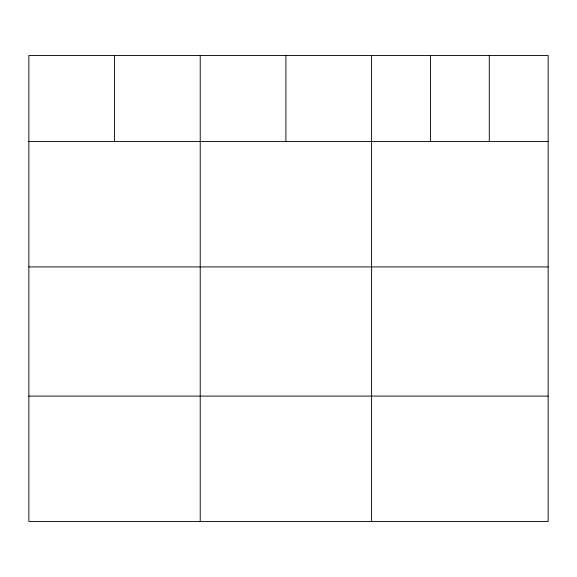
<?xml version="1.0" encoding="UTF-8"?>
<svg xmlns="http://www.w3.org/2000/svg" width="577" height="577" viewBox="0 0 577 577"><rect width="100%" height="100%" fill="white"/><g stroke="black" fill="none" stroke-linecap="round" stroke-linejoin="round"><path stroke-width="0.87" d="M548.15 141.538L548.15 521.485L28.85 521.485L28.85 55.515L548.15 55.515L548.15 141.538L28.85 141.538M28.85 266.92L548.15 266.92M28.85 396.103L548.15 396.103M489.296 55.515L489.296 141.538M430.442 55.515L430.442 141.538M371.588 55.515L371.588 521.485M285.903 55.515L285.903 141.538M200.219 55.515L200.219 521.485M114.534 55.515L114.534 141.538"/></g></svg>
